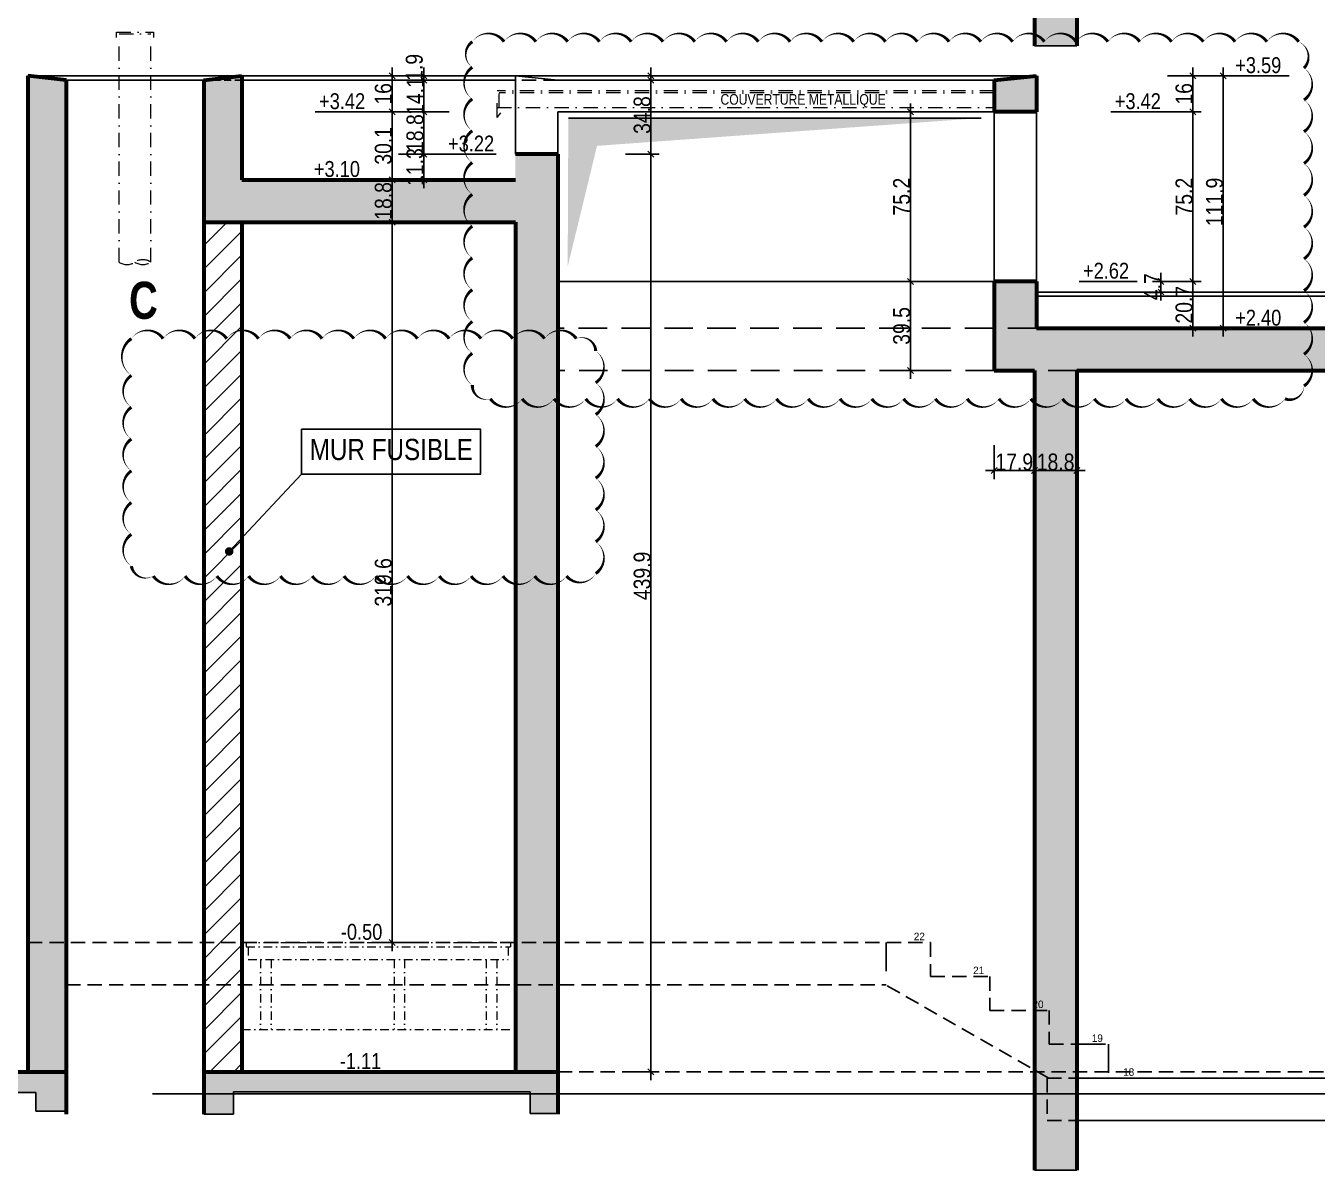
# Model space of a CAD drawing. Header units: millimetres. Extents: x 27344 to 33753, y -41751 to -37578.
# Drawn here: x 28506 to 29651, y -39749 to -38733 of the extents above; entities that cross this region are included whole.
import ezdxf
from ezdxf.enums import TextEntityAlignment as Align

# ---------------------------------------------------------------- set-up
doc = ezdxf.new("R2010")
doc.units = ezdxf.units.MM
doc.linetypes.add('CACHEX2', pattern=[19.05, 12.7, -6.35])
doc.linetypes.add('TIRETPTX2', pattern=[50.8, 25.4, -12.7, 0, -12.7])
for name, color, linetype in [('01_cote_gen', 4, 'Continuous'), ('01_linteaux', 2, 'Continuous'), ('01_murs_sup', 2, 'CACHEX2'), ('01_poch_BN', 9, 'Continuous'), ('01_poch_murs', 253, 'Continuous'), ('01_texte', 230, 'Continuous'), ('AA_COTES', 2, 'Continuous')]:
    doc.layers.add(name, color=color, linetype=linetype)
doc.layers.add('01_murs_coup', color=5, linetype='Continuous', lineweight=60)
doc.layers.add('01_tram_axes', color=2, linetype='TIRETPTX2', lineweight=9)
doc.styles.add('ARIAL NA', font='ARIALN.TTF')
doc.styles.add('Eurostile', font='')
doc.styles.add('impact', font='impact.ttf')
doc.styles.add('STYLE2', font='ARIALN.TTF')
doc.styles.get('Eurostile').set_extended_font_data('Eurostile')
doc.dimstyles.new('JB25', dxfattribs={"dimscale": 0.1, "dimtxt": 150, "dimasz": 15, "dimexe": 0.1, "dimexo": 0.1, "dimgap": 0.09, "dimtad": 1, "dimdec": 1, "dimlfac": 0.5, "dimdsep": 46, "dimtxsty": 'STYLE2', "dimblk1": 'BOND_G', "dimblk2": 'BOND_D', "dimsah": 1, "dimcen": 1.5, "dimdle": 0.01, "dimse1": 1, "dimse2": 1, "dimclrd": 4, "dimclre": 2, "dimclrt": 6, "dimazin": 2, "dimtfac": 2.333333, "dimtdec": 1, "dimtix": 1, "dimtmove": 2, "dimatfit": 3, "dimldrblk": 'BOND_G', "dimfxl": 1, "dimtolj": 1, "dimtzin": 0, "dimarcsym": 0})
pattern_1 = [(45, (9307.064, -2254.655), (-10.551801, 10.551801), [])]

# ---------------------------------------------------------------- blocks, each defined once
blk = doc.blocks.new('BOND_G')
at = {"layer": 'AA_COTES', "color": 0}
for p, q in [((0, -5), (0, 15)), ((5, 0), (-5, 0)), ((1.77, 1.77), (-1.77, -1.77))]:
    blk.add_line(p, q, dxfattribs=at)
blk = doc.blocks.new('BOND_D')
at = {"layer": 'AA_COTES', "color": 0}
for p, q in [((5, 0), (-5, 0)), ((-1.77, -1.77), (1.77, 1.77)), ((0, 5), (0, -15))]:
    blk.add_line(p, q, dxfattribs=at)
blk = doc.blocks.new('*D3660')
at = {"layer": '01_cote_gen', "color": 4, "lineweight": -2, "ltscale": 0.1, "transparency": 16777216}
blk.add_line((28362.8, -39659.8), (28362.8, -38779.2), dxfattribs=at)
at = {"layer": 'Defpoints', "color": 0, "ltscale": 0.1, "transparency": 16777216}
for p in [(28362.8, -38777.7), (28411.9, -38777.7), (28507.6, -39661.3)]:
    blk.add_point(p, dxfattribs=at)
at = {"layer": '01_cote_gen', "color": 4, "lineweight": -2, "ltscale": 0.1, "transparency": 16777216, "xscale": 1.5, "yscale": 1.5, "zscale": 1.5}
for name, p, rotation in [('BOND_D', (28362.8, -38777.7), 90), ('BOND_G', (28362.8, -39661.3), 270)]:
    blk.add_blockref(name, p, dxfattribs=dict(at, rotation=rotation))
at = {"layer": '01_cote_gen', "color": 6, "ltscale": 0.1, "transparency": 16777216, "insert": (28355.2, -39219.5), "char_height": 15, "attachment_point": 5, "rotation": 90, "style": 'STYLE2'}
blk.add_mtext('\\A1;441.8', dxfattribs=at)
blk = doc.blocks.new('*D3661')
at = {"layer": '01_cote_gen', "color": 4, "lineweight": -2, "ltscale": 0.1, "transparency": 16777216}
blk.add_line((28433.1, -39659.8), (28433.1, -39548.2), dxfattribs=at)
at = {"layer": 'Defpoints', "color": 0, "ltscale": 0.1, "transparency": 16777216}
for p in [(28433.1, -39546.7), (29002, -39546.7), (28449.5, -39661.3)]:
    blk.add_point(p, dxfattribs=at)
at = {"layer": '01_cote_gen', "color": 4, "lineweight": -2, "ltscale": 0.1, "transparency": 16777216, "xscale": 1.5, "yscale": 1.5, "zscale": 1.5}
for name, p, rotation in [('BOND_D', (28433.1, -39546.7), 90), ('BOND_G', (28433.1, -39661.3), 270)]:
    blk.add_blockref(name, p, dxfattribs=dict(at, rotation=rotation))
at = {"layer": '01_cote_gen', "color": 6, "ltscale": 0.1, "transparency": 16777216, "insert": (28425.4, -39604), "char_height": 15, "attachment_point": 5, "rotation": 90, "style": 'STYLE2'}
blk.add_mtext('\\A1;57.3', dxfattribs=at)
blk = doc.blocks.new('*D3663')
at = {"layer": '01_cote_gen', "color": 4, "lineweight": -2, "ltscale": 0.1, "transparency": 16777216}
blk.add_line((28419.1, -38868.4), (28419.1, -38779.2), dxfattribs=at)
at = {"layer": 'Defpoints', "color": 0, "ltscale": 0.1, "transparency": 16777216}
for p in [(28419.1, -38777.7), (28507.6, -38777.7), (28541.4, -38869.9)]:
    blk.add_point(p, dxfattribs=at)
at = {"layer": '01_cote_gen', "color": 4, "lineweight": -2, "ltscale": 0.1, "transparency": 16777216, "xscale": 1.5, "yscale": 1.5, "zscale": 1.5}
for name, p, rotation in [('BOND_D', (28419.1, -38777.7), 90), ('BOND_G', (28419.1, -38869.9), 270)]:
    blk.add_blockref(name, p, dxfattribs=dict(at, rotation=rotation))
at = {"layer": '01_cote_gen', "color": 6, "ltscale": 0.1, "transparency": 16777216, "insert": (28411.5, -38823.8), "char_height": 15, "attachment_point": 5, "rotation": 90, "style": 'STYLE2'}
blk.add_mtext('\\A1;46.1', dxfattribs=at)
blk = doc.blocks.new('*D3541')
at = {"layer": '01_cote_gen', "color": 4, "lineweight": -2, "ltscale": 0.1, "transparency": 16777216}
blk.add_line((28830.6, -39545.2), (28830.6, -38909), dxfattribs=at)
at = {"layer": 'Defpoints', "color": 0, "ltscale": 0.1, "transparency": 16777216}
for p in [(28830.6, -38907.5), (28876.5, -38907.5), (28876.5, -39546.7)]:
    blk.add_point(p, dxfattribs=at)
at = {"layer": '01_cote_gen', "color": 4, "lineweight": -2, "ltscale": 0.1, "transparency": 16777216, "xscale": 1.5, "yscale": 1.5, "zscale": 1.5}
for name, p, rotation in [('BOND_D', (28830.6, -38907.5), 90), ('BOND_G', (28830.6, -39546.7), 270)]:
    blk.add_blockref(name, p, dxfattribs=dict(at, rotation=rotation))
at = {"layer": '01_cote_gen', "color": 6, "ltscale": 0.1, "transparency": 16777216, "insert": (28822.9, -39227.1), "char_height": 15, "attachment_point": 5, "rotation": 90, "style": 'STYLE2'}
blk.add_mtext('\\A1;319.6', dxfattribs=at)
blk = doc.blocks.new('*D3542')
at = {"layer": '01_cote_gen', "color": 4, "lineweight": -2, "ltscale": 0.1, "transparency": 16777216}
blk.add_line((28830.6, -38906), (28830.6, -38871.4), dxfattribs=at)
at = {"layer": 'Defpoints', "color": 0, "ltscale": 0.1, "transparency": 16777216}
for p in [(28830.6, -38869.9), (28888.1, -38869.9), (28888.1, -38907.5)]:
    blk.add_point(p, dxfattribs=at)
at = {"layer": '01_cote_gen', "color": 4, "lineweight": -2, "ltscale": 0.1, "transparency": 16777216, "xscale": 1.5, "yscale": 1.5, "zscale": 1.5}
for name, p, rotation in [('BOND_D', (28830.6, -38869.9), 90), ('BOND_G', (28830.6, -38907.5), 270)]:
    blk.add_blockref(name, p, dxfattribs=dict(at, rotation=rotation))
at = {"layer": '01_cote_gen', "color": 6, "ltscale": 0.1, "transparency": 16777216, "insert": (28822.9, -38888.7), "char_height": 15, "attachment_point": 5, "rotation": 90, "style": 'STYLE2'}
blk.add_mtext('\\A1;18.8', dxfattribs=at)
blk = doc.blocks.new('*D3543')
at = {"layer": '01_cote_gen', "color": 4, "lineweight": -2, "ltscale": 0.1, "transparency": 16777216}
blk.add_line((29436.7, -39128), (29402.1, -39128), dxfattribs=at)
at = {"layer": 'Defpoints', "color": 0, "ltscale": 0.1, "transparency": 16777216}
for p in [(29400.6, -39086.3), (29438.2, -39086.3), (29400.6, -39128)]:
    blk.add_point(p, dxfattribs=at)
at = {"layer": '01_cote_gen', "color": 4, "lineweight": -2, "ltscale": 0.1, "transparency": 16777216, "xscale": 1.5, "yscale": 1.5, "zscale": 1.5, "rotation": 180}
blk.add_blockref('BOND_D', (29400.6, -39128), dxfattribs=at)
at = {"layer": '01_cote_gen', "color": 4, "lineweight": -2, "ltscale": 0.1, "transparency": 16777216, "xscale": 1.5, "yscale": 1.5, "zscale": 1.5}
blk.add_blockref('BOND_G', (29438.2, -39128), dxfattribs=at)
at = {"layer": '01_cote_gen', "color": 6, "ltscale": 0.1, "transparency": 16777216, "insert": (29419.4, -39120.4), "char_height": 15, "attachment_point": 5, "style": 'STYLE2'}
blk.add_mtext('\\A1;18.8', dxfattribs=at)
blk = doc.blocks.new('*D3664')
at = {"layer": '01_cote_gen', "color": 4, "lineweight": -2, "ltscale": 0.1, "transparency": 16777216}
blk.add_line((29399.1, -39128), (29366.3, -39128), dxfattribs=at)
at = {"layer": 'Defpoints', "color": 0, "ltscale": 0.1, "transparency": 16777216}
for p in [(29364.8, -39039.1), (29400.6, -39060.5), (29364.8, -39128)]:
    blk.add_point(p, dxfattribs=at)
at = {"layer": '01_cote_gen', "color": 4, "lineweight": -2, "ltscale": 0.1, "transparency": 16777216, "xscale": 1.5, "yscale": 1.5, "zscale": 1.5, "rotation": 180}
blk.add_blockref('BOND_D', (29364.8, -39128), dxfattribs=at)
at = {"layer": '01_cote_gen', "color": 4, "lineweight": -2, "ltscale": 0.1, "transparency": 16777216, "xscale": 1.5, "yscale": 1.5, "zscale": 1.5}
blk.add_blockref('BOND_G', (29400.6, -39128), dxfattribs=at)
at = {"layer": '01_cote_gen', "color": 6, "ltscale": 0.1, "transparency": 16777216, "insert": (29382.7, -39120.4), "char_height": 15, "attachment_point": 5, "style": 'STYLE2'}
blk.add_mtext('\\A1;17.9', dxfattribs=at)
blk = doc.blocks.new('*D3673')
at = {"layer": '01_cote_gen', "color": 4, "lineweight": -2, "ltscale": 0.1, "transparency": 16777216}
blk.add_line((29060.2, -38783), (29060.2, -39659.8), dxfattribs=at)
at = {"layer": 'Defpoints', "color": 0, "ltscale": 0.1, "transparency": 16777216}
for p in [(28977.6, -38781.5), (29025.7, -39661.3), (29060.2, -39661.3)]:
    blk.add_point(p, dxfattribs=at)
at = {"layer": '01_cote_gen', "color": 4, "lineweight": -2, "ltscale": 0.1, "transparency": 16777216, "xscale": 1.5, "yscale": 1.5, "zscale": 1.5}
for name, p, rotation in [('BOND_G', (29060.2, -38781.5), 90), ('BOND_D', (29060.2, -39661.3), 270)]:
    blk.add_blockref(name, p, dxfattribs=dict(at, rotation=rotation))
at = {"layer": '01_cote_gen', "color": 6, "ltscale": 0.1, "transparency": 16777216, "insert": (29052.6, -39221.4), "char_height": 15, "attachment_point": 5, "rotation": 90, "style": 'STYLE2'}
blk.add_mtext('\\A1;439.9', dxfattribs=at)
blk = doc.blocks.new('*D3674')
at = {"layer": '01_cote_gen', "color": 4, "lineweight": -2, "ltscale": 0.1, "transparency": 16777216}
blk.add_line((29060.2, -38779.2), (29060.2, -38845.8), dxfattribs=at)
at = {"layer": 'Defpoints', "color": 0, "ltscale": 0.1, "transparency": 16777216}
for p in [(29060.1, -38777.7), (29053.2, -38847.3), (29060.2, -38847.3)]:
    blk.add_point(p, dxfattribs=at)
at = {"layer": '01_cote_gen', "color": 4, "lineweight": -2, "ltscale": 0.1, "transparency": 16777216, "xscale": 1.5, "yscale": 1.5, "zscale": 1.5}
for name, p, rotation in [('BOND_G', (29060.2, -38777.7), 90), ('BOND_D', (29060.2, -38847.3), 270)]:
    blk.add_blockref(name, p, dxfattribs=dict(at, rotation=rotation))
at = {"layer": '01_cote_gen', "color": 6, "ltscale": 0.1, "transparency": 16777216, "insert": (29052.6, -38812.5), "char_height": 15, "attachment_point": 5, "rotation": 90, "style": 'STYLE2'}
blk.add_mtext('\\A1;34.8', dxfattribs=at)
blk = doc.blocks.new('*D3573')
at = {"layer": '01_cote_gen', "color": 4, "lineweight": -2, "ltscale": 0.1, "transparency": 16777216}
blk.add_line((29568.2, -38779.2), (29568.2, -39000), dxfattribs=at)
at = {"layer": 'Defpoints', "color": 0, "ltscale": 0.1, "transparency": 16777216}
for p in [(29519.9, -38777.7), (29528.6, -39001.5), (29568.2, -39001.5)]:
    blk.add_point(p, dxfattribs=at)
at = {"layer": '01_cote_gen', "color": 4, "lineweight": -2, "ltscale": 0.1, "transparency": 16777216, "xscale": 1.5, "yscale": 1.5, "zscale": 1.5}
for name, p, rotation in [('BOND_G', (29568.2, -38777.7), 90), ('BOND_D', (29568.2, -39001.5), 270)]:
    blk.add_blockref(name, p, dxfattribs=dict(at, rotation=rotation))
at = {"layer": '01_cote_gen', "color": 6, "ltscale": 0.1, "transparency": 16777216, "insert": (29560.5, -38889.6), "char_height": 15, "attachment_point": 5, "rotation": 90, "style": 'STYLE2'}
blk.add_mtext('\\A1;111.9', dxfattribs=at)
blk = doc.blocks.new('*D3711')
at = {"layer": '01_cote_gen', "color": 4, "lineweight": -2, "ltscale": 0.1, "transparency": 16777216}
blk.add_line((29541.1, -38779.2), (29541.1, -38808.2), dxfattribs=at)
at = {"layer": 'Defpoints', "color": 0, "ltscale": 0.1, "transparency": 16777216}
for p in [(29402.4, -38777.7), (29402.4, -38809.7), (29541.1, -38809.7)]:
    blk.add_point(p, dxfattribs=at)
at = {"layer": '01_cote_gen', "color": 4, "lineweight": -2, "ltscale": 0.1, "transparency": 16777216, "xscale": 1.5, "yscale": 1.5, "zscale": 1.5}
for name, p, rotation in [('BOND_G', (29541.1, -38777.7), 90), ('BOND_D', (29541.1, -38809.7), 270)]:
    blk.add_blockref(name, p, dxfattribs=dict(at, rotation=rotation))
at = {"layer": '01_cote_gen', "color": 6, "ltscale": 0.1, "transparency": 16777216, "insert": (29533.4, -38793.7), "char_height": 15, "attachment_point": 5, "rotation": 90, "style": 'STYLE2'}
blk.add_mtext('\\A1;16', dxfattribs=at)
blk = doc.blocks.new('*D3578')
at = {"layer": '01_cote_gen', "color": 4, "lineweight": -2, "ltscale": 0.1, "transparency": 16777216}
blk.add_line((29541.1, -38811.2), (29541.1, -38958.6), dxfattribs=at)
at = {"layer": 'Defpoints', "color": 0, "ltscale": 0.1, "transparency": 16777216}
for p in [(29519.9, -38809.7), (29402.4, -38960.1), (29541.1, -38960.1)]:
    blk.add_point(p, dxfattribs=at)
at = {"layer": '01_cote_gen', "color": 4, "lineweight": -2, "ltscale": 0.1, "transparency": 16777216, "xscale": 1.5, "yscale": 1.5, "zscale": 1.5}
for name, p, rotation in [('BOND_G', (29541.1, -38809.7), 90), ('BOND_D', (29541.1, -38960.1), 270)]:
    blk.add_blockref(name, p, dxfattribs=dict(at, rotation=rotation))
at = {"layer": '01_cote_gen', "color": 6, "ltscale": 0.1, "transparency": 16777216, "insert": (29533.4, -38884.9), "char_height": 15, "attachment_point": 5, "rotation": 90, "style": 'STYLE2'}
blk.add_mtext('\\A1;75.2', dxfattribs=at)
blk = doc.blocks.new('*D3579')
at = {"layer": '01_cote_gen', "color": 4, "lineweight": -2, "ltscale": 0.1, "transparency": 16777216}
blk.add_line((29541.1, -38961.6), (29541.1, -39000), dxfattribs=at)
at = {"layer": 'Defpoints', "color": 0, "ltscale": 0.1, "transparency": 16777216}
for p in [(29519.9, -38960.1), (29519.9, -39001.5), (29541.1, -39001.5)]:
    blk.add_point(p, dxfattribs=at)
at = {"layer": '01_cote_gen', "color": 4, "lineweight": -2, "ltscale": 0.1, "transparency": 16777216, "xscale": 1.5, "yscale": 1.5, "zscale": 1.5}
for name, p, rotation in [('BOND_G', (29541.1, -38960.1), 90), ('BOND_D', (29541.1, -39001.5), 270)]:
    blk.add_blockref(name, p, dxfattribs=dict(at, rotation=rotation))
at = {"layer": '01_cote_gen', "color": 6, "ltscale": 0.1, "transparency": 16777216, "insert": (29533.4, -38980.8), "char_height": 15, "attachment_point": 5, "rotation": 90, "style": 'STYLE2'}
blk.add_mtext('\\A1;20.7', dxfattribs=at)
blk = doc.blocks.new('*D3580')
at = {"layer": '01_cote_gen', "color": 4, "lineweight": -2, "ltscale": 0.1, "transparency": 16777216}
blk.add_line((28830.6, -38868.4), (28830.6, -38811.2), dxfattribs=at)
at = {"layer": 'Defpoints', "color": 0, "ltscale": 0.1, "transparency": 16777216}
for p in [(28830.6, -38809.7), (28977.6, -38809.7), (28865.8, -38869.9)]:
    blk.add_point(p, dxfattribs=at)
at = {"layer": '01_cote_gen', "color": 4, "lineweight": -2, "ltscale": 0.1, "transparency": 16777216, "xscale": 1.5, "yscale": 1.5, "zscale": 1.5}
for name, p, rotation in [('BOND_D', (28830.6, -38809.7), 90), ('BOND_G', (28830.6, -38869.9), 270)]:
    blk.add_blockref(name, p, dxfattribs=dict(at, rotation=rotation))
at = {"layer": '01_cote_gen', "color": 6, "ltscale": 0.1, "transparency": 16777216, "insert": (28822.9, -38839.8), "char_height": 15, "attachment_point": 5, "rotation": 90, "style": 'STYLE2'}
blk.add_mtext('\\A1;30.1', dxfattribs=at)
blk = doc.blocks.new('*D3581')
at = {"layer": '01_cote_gen', "color": 4, "lineweight": -2, "ltscale": 0.1, "transparency": 16777216}
blk.add_line((28830.6, -38808.2), (28830.6, -38779.2), dxfattribs=at)
at = {"layer": 'Defpoints', "color": 0, "ltscale": 0.1, "transparency": 16777216}
for p in [(28830.6, -38777.7), (28837.7, -38777.7), (28837.7, -38809.7)]:
    blk.add_point(p, dxfattribs=at)
at = {"layer": '01_cote_gen', "color": 4, "lineweight": -2, "ltscale": 0.1, "transparency": 16777216, "xscale": 1.5, "yscale": 1.5, "zscale": 1.5}
for name, p, rotation in [('BOND_D', (28830.6, -38777.7), 90), ('BOND_G', (28830.6, -38809.7), 270)]:
    blk.add_blockref(name, p, dxfattribs=dict(at, rotation=rotation))
at = {"layer": '01_cote_gen', "color": 6, "ltscale": 0.1, "transparency": 16777216, "insert": (28822.9, -38793.7), "char_height": 15, "attachment_point": 5, "rotation": 90, "style": 'STYLE2'}
blk.add_mtext('\\A1;16', dxfattribs=at)
blk = doc.blocks.new('*D3582')
at = {"layer": '01_cote_gen', "color": 4, "lineweight": -2, "ltscale": 0.1, "transparency": 16777216}
for p, q in [((28858.7, -38780), (28858.7, -38778.5)), ((28858.7, -38809.7), (28858.7, -38781.5)), ((28858.7, -38811.2), (28858.7, -38812.7))]:
    blk.add_line(p, q, dxfattribs=at)
at = {"layer": 'Defpoints', "color": 0, "ltscale": 0.1, "transparency": 16777216}
for p in [(28858.7, -38781.5), (28862.6, -38781.5), (28865.8, -38809.7)]:
    blk.add_point(p, dxfattribs=at)
at = {"layer": '01_cote_gen', "color": 4, "lineweight": -2, "ltscale": 0.1, "transparency": 16777216, "xscale": 1.5, "yscale": 1.5, "zscale": 1.5}
for name, p, rotation in [('BOND_D', (28858.7, -38781.5), 270), ('BOND_G', (28858.7, -38809.7), 90)]:
    blk.add_blockref(name, p, dxfattribs=dict(at, rotation=rotation))
at = {"layer": '01_cote_gen', "color": 6, "ltscale": 0.1, "transparency": 16777216, "insert": (28851.2, -38795.6), "char_height": 15, "attachment_point": 5, "rotation": 90, "style": 'STYLE2'}
blk.add_mtext('\\A1;14.1', dxfattribs=at)
blk = doc.blocks.new('*D3583')
at = {"layer": '01_cote_gen', "color": 4, "lineweight": -2, "ltscale": 0.1, "transparency": 16777216}
blk.add_line((28858.7, -38779.2), (28858.7, -38780), dxfattribs=at)
at = {"layer": 'Defpoints', "color": 0, "ltscale": 0.1, "transparency": 16777216}
for p in [(28858.7, -38781.5), (28867.4, -38777.7), (28867.4, -38781.5)]:
    blk.add_point(p, dxfattribs=at)
at = {"layer": '01_cote_gen', "color": 4, "lineweight": -2, "ltscale": 0.1, "transparency": 16777216, "xscale": 1.5, "yscale": 1.5, "zscale": 1.5}
for name, p, rotation in [('BOND_G', (28858.7, -38777.7), 90), ('BOND_D', (28858.7, -38781.5), 270)]:
    blk.add_blockref(name, p, dxfattribs=dict(at, rotation=rotation))
at = {"layer": '01_cote_gen', "color": 6, "ltscale": 0.1, "transparency": 16777216, "insert": (28850.4, -38770.2), "char_height": 15, "attachment_point": 5, "rotation": 90, "style": 'STYLE2'}
blk.add_mtext('\\A1;1.9', dxfattribs=at)
blk = doc.blocks.new('*D3712')
at = {"layer": '01_cote_gen', "color": 4, "lineweight": -2, "ltscale": 0.1, "transparency": 16777216}
blk.add_line((29290.5, -38811.2), (29290.5, -38958.6), dxfattribs=at)
at = {"layer": 'Defpoints', "color": 0, "ltscale": 0.1, "transparency": 16777216}
for p in [(29262.9, -38809.7), (29262.9, -38960.1), (29290.5, -38960.1)]:
    blk.add_point(p, dxfattribs=at)
at = {"layer": '01_cote_gen', "color": 4, "lineweight": -2, "ltscale": 0.1, "transparency": 16777216, "xscale": 1.5, "yscale": 1.5, "zscale": 1.5}
for name, p, rotation in [('BOND_G', (29290.5, -38809.7), 90), ('BOND_D', (29290.5, -38960.1), 270)]:
    blk.add_blockref(name, p, dxfattribs=dict(at, rotation=rotation))
at = {"layer": '01_cote_gen', "color": 6, "ltscale": 0.1, "transparency": 16777216, "insert": (29282.8, -38884.9), "char_height": 15, "attachment_point": 5, "rotation": 90, "style": 'STYLE2'}
blk.add_mtext('\\A1;75.2', dxfattribs=at)
blk = doc.blocks.new('*D3584')
at = {"layer": '01_cote_gen', "color": 4, "lineweight": -2, "ltscale": 0.1, "transparency": 16777216}
for p, q in [((29512.9, -38958.6), (29512.9, -38957.1)), ((29512.9, -38960.1), (29512.9, -38969.5)), ((29512.9, -38971), (29512.9, -38972.5))]:
    blk.add_line(p, q, dxfattribs=at)
at = {"layer": 'Defpoints', "color": 0, "ltscale": 0.1, "transparency": 16777216}
for p in [(29402.4, -38960.1), (29402.4, -38969.5), (29512.9, -38969.5)]:
    blk.add_point(p, dxfattribs=at)
at = {"layer": '01_cote_gen', "color": 4, "lineweight": -2, "ltscale": 0.1, "transparency": 16777216, "xscale": 1.5, "yscale": 1.5, "zscale": 1.5}
for name, p, rotation in [('BOND_G', (29512.9, -38960.1), 270), ('BOND_D', (29512.9, -38969.5), 90)]:
    blk.add_blockref(name, p, dxfattribs=dict(at, rotation=rotation))
at = {"layer": '01_cote_gen', "color": 6, "ltscale": 0.1, "transparency": 16777216, "insert": (29505.4, -38964.8), "char_height": 15, "attachment_point": 5, "rotation": 90, "style": 'STYLE2'}
blk.add_mtext('\\A1;4.7', dxfattribs=at)
blk = doc.blocks.new('*D3768')
at = {"layer": '01_poch_murs', "color": 4, "lineweight": -2, "ltscale": 0.1, "transparency": 16777216}
for p, q in [((28858.7, -38845.8), (28858.7, -38844.3)), ((28858.7, -38869.9), (28858.7, -38847.3)), ((28858.7, -38871.4), (28858.7, -38872.9))]:
    blk.add_line(p, q, dxfattribs=at)
at = {"layer": 'Defpoints', "color": 0, "ltscale": 0.1, "transparency": 16777216}
for p in [(28858.7, -38847.3), (28940, -38847.3), (28940, -38869.9)]:
    blk.add_point(p, dxfattribs=at)
at = {"layer": '01_poch_murs', "color": 4, "lineweight": -2, "ltscale": 0.1, "transparency": 16777216, "xscale": 1.5, "yscale": 1.5, "zscale": 1.5}
for name, p, rotation in [('BOND_D', (28858.7, -38847.3), 270), ('BOND_G', (28858.7, -38869.9), 90)]:
    blk.add_blockref(name, p, dxfattribs=dict(at, rotation=rotation))
at = {"layer": '01_poch_murs', "color": 6, "ltscale": 0.1, "transparency": 16777216, "insert": (28851, -38858.6), "char_height": 15, "attachment_point": 5, "rotation": 90, "style": 'STYLE2'}
blk.add_mtext('\\A1;11.3', dxfattribs=at)
blk = doc.blocks.new('*D3610')
at = {"layer": '01_poch_murs', "color": 4, "lineweight": -2, "ltscale": 0.1, "transparency": 16777216}
blk.add_line((28858.7, -38845.8), (28858.7, -38811.2), dxfattribs=at)
at = {"layer": 'Defpoints', "color": 0, "ltscale": 0.1, "transparency": 16777216}
for p in [(28858.7, -38809.7), (28879.9, -38809.7), (28879.9, -38847.3)]:
    blk.add_point(p, dxfattribs=at)
at = {"layer": '01_poch_murs', "color": 4, "lineweight": -2, "ltscale": 0.1, "transparency": 16777216, "xscale": 1.5, "yscale": 1.5, "zscale": 1.5}
for name, p, rotation in [('BOND_D', (28858.7, -38809.7), 90), ('BOND_G', (28858.7, -38847.3), 270)]:
    blk.add_blockref(name, p, dxfattribs=dict(at, rotation=rotation))
at = {"layer": '01_poch_murs', "color": 6, "ltscale": 0.1, "transparency": 16777216, "insert": (28851, -38828.5), "char_height": 15, "attachment_point": 5, "rotation": 90, "style": 'STYLE2'}
blk.add_mtext('\\A1;18.8', dxfattribs=at)
blk = doc.blocks.new('*D3769')
at = {"layer": '01_cote_gen', "color": 4, "lineweight": -2, "ltscale": 0.1, "transparency": 16777216}
blk.add_line((29290.5, -39037.6), (29290.5, -38961.6), dxfattribs=at)
at = {"layer": 'Defpoints', "color": 0, "ltscale": 0.1, "transparency": 16777216}
for p in [(29290.5, -38960.1), (29325.8, -38960.1), (29315, -39039.1)]:
    blk.add_point(p, dxfattribs=at)
at = {"layer": '01_cote_gen', "color": 4, "lineweight": -2, "ltscale": 0.1, "transparency": 16777216, "xscale": 1.5, "yscale": 1.5, "zscale": 1.5}
for name, p, rotation in [('BOND_D', (29290.5, -38960.1), 90), ('BOND_G', (29290.5, -39039.1), 270)]:
    blk.add_blockref(name, p, dxfattribs=dict(at, rotation=rotation))
at = {"layer": '01_cote_gen', "color": 6, "ltscale": 0.1, "transparency": 16777216, "insert": (29282.8, -38999.6), "char_height": 15, "attachment_point": 5, "rotation": 90, "style": 'STYLE2'}
blk.add_mtext('\\A1;39.5', dxfattribs=at)

msp = doc.modelspace()

# ---------------------------------------------------------------- hatches: boundary and pattern name
at = {"layer": '01_poch_BN', "ltscale": 0.1}
h = msp.add_hatch(color=256, dxfattribs=at)
h.dxf.hatch_style = 1
h.paths.add_polyline_path([(30107.5, -37977.89), (30077.42, -37981.65), (30077.42, -38009.85), (29720.22, -38009.85), (29720.22, -38047.45), (30077.42, -38047.45), (30107.5, -38047.45)])
h.paths.add_polyline_path([(30107.5, -38474.21), (30077.42, -38470.45), (30077.42, -38757.01), (30107.5, -38757.01), (30107.5, -38669.73)])
h.paths.add_polyline_path([(30133.82, -38611.45), (30111.26, -38607.69), (30111.26, -38669.73), (30133.82, -38669.73)])
h.paths.add_polyline_path([(30201.87, -38669.73), (30111.26, -38669.73), (30111.26, -38707.2), (30130.89, -38707.2), (30130.89, -38689.32), (30201.87, -38689.32)])
h.paths.add_polyline_path([(29754.03, -38675.37), (29400.55, -38675.37), (29400.55, -38751.05), (29438.15, -38751.05), (29438.15, -38712.97), (29754.03, -38712.97)])
h.paths.add_polyline_path([(29269.02, -38555.05), (28940.02, -38555.05), (28940.02, -38669.73), (28977.62, -38669.73), (28977.62, -38592.65), (29269.02, -38592.65)])
h.paths.add_polyline_path([(28977.62, -38669.73), (27505.58, -38669.73), (27505.58, -38707.2), (27529.36, -38707.2), (27529.36, -38686.69), (28953.89, -38686.69), (28953.89, -38706.25), (28977.62, -38706.25)])
h.paths.add_polyline_path([(28541.39, -38560.69), (28518.83, -38560.69), (28518.83, -38555.05), (28507.55, -38555.05), (28507.55, -38669.73), (28541.39, -38669.73)])
h.paths.add_polyline_path([(27535.66, -38406.53), (27505.58, -38402.77), (27505.58, -38669.73), (27535.66, -38669.73)])
h = msp.add_hatch(color=256, dxfattribs=at)
h.dxf.hatch_style = 1
h.paths.add_polyline_path([(28697.43, -38777.74), (28663.59, -38781.5), (28697.43, -38781.5)])
h.paths.add_polyline_path([(28541.39, -38781.5), (28507.55, -38777.74), (28507.55, -39546.66), (28541.39, -39546.66)])
h.paths.add_polyline_path([(28977.62, -38847.3), (28940.02, -38847.3), (28940.02, -38869.86), (28697.43, -38869.86), (28697.43, -38781.5), (28663.59, -38781.5), (28663.59, -38907.46), (28697.43, -38907.46), (28940.02, -38907.46), (28940.02, -39546.66), (28977.62, -39546.66)])
h = msp.add_hatch(color=256, dxfattribs=at)
h.dxf.hatch_style = 1
h.paths.add_polyline_path([(29402.43, -38777.74), (29364.83, -38781.5), (29364.83, -38809.7), (29402.43, -38809.7)])
h.paths.add_polyline_path([(30107.5, -38969.5), (30077.42, -38973.26), (30077.42, -39001.46), (29402.43, -39001.46), (29364.83, -39001.46), (29364.83, -39039.06), (29400.55, -39039.06), (29438.15, -39039.06), (30077.42, -39039.06), (30077.42, -39748.62), (30107.5, -39748.62), (30107.5, -39661.34), (30107.5, -39565.46)])
h.paths.add_polyline_path([(29402.43, -38960.1), (29364.83, -38960.1), (29364.83, -39001.46), (29402.43, -39001.46)])
h.paths.add_polyline_path([(29438.15, -39039.06), (29400.55, -39039.06), (29400.55, -39606.82), (29413.78, -39606.82), (29413.78, -39636.9), (29438.15, -39636.9)], flags=17)
h = msp.add_hatch(dxfattribs=at)
h.set_pattern_fill('ANSI31', color=256, scale=4.7)
h.set_pattern_definition(pattern_1)
h.paths.add_polyline_path([(28697.43, -38907.46), (28663.59, -38907.46), (28663.59, -39546.66), (28697.43, -39546.66)])
h = msp.add_hatch(color=256, dxfattribs=at)
h.dxf.hatch_style = 1
h.paths.add_polyline_path([(28541.39, -39546.66), (28507.55, -39546.66), (28507.55, -39661.34), (28541.39, -39661.34)])
h.paths.add_polyline_path([(28541.39, -39661.34), (28507.55, -39661.34), (27505.58, -39661.34), (27505.58, -39698.81), (27529.24, -39698.81), (27529.24, -39679.63), (28514.67, -39679.63), (28514.67, -39696.34), (28541.39, -39696.34)])
h.paths.add_polyline_path([(27535.66, -39398.14), (27505.58, -39394.38), (27505.58, -39661.34), (27535.66, -39661.34)])
h = msp.add_hatch(color=256, dxfattribs=at)
h.dxf.hatch_style = 1
h.paths.add_polyline_path([(29438.15, -39636.9), (29413.78, -39636.9), (29413.78, -39606.82), (29400.55, -39606.82), (29400.55, -39659.66), (29403.5, -39661.34), (29438.15, -39661.34)])
h.paths.add_polyline_path([(29438.15, -39666.98), (29411.9, -39666.98), (29411.9, -39704.58), (29438.15, -39704.58)], flags=17)
h.paths.add_polyline_path([(29438.15, -39704.58), (29411.9, -39704.58), (29411.9, -39666.98), (29413.37, -39666.98), (29403.5, -39661.34), (29400.55, -39661.34), (29400.55, -39748.62), (29438.15, -39748.62)])
h.paths.add_polyline_path([(29438.15, -39661.34), (29403.5, -39661.34), (29413.37, -39666.98), (29438.15, -39666.98)], flags=17)
h.paths.add_polyline_path([(28977.62, -39584.26), (28940.02, -39584.26), (28940.02, -39661.34), (28977.62, -39661.34)])
h.paths.add_polyline_path([(28977.62, -39546.66), (28940.02, -39546.66), (28940.02, -39584.26), (28977.62, -39584.26)])
h.paths.add_polyline_path([(28977.62, -39661.34), (28940.02, -39661.34), (28663.59, -39661.34), (28663.59, -39698.81), (28690.02, -39698.81), (28690.02, -39679.03), (28953.07, -39679.03), (28953.07, -39698.22), (28977.62, -39698.22)])
h = msp.add_hatch(dxfattribs=at)
h.set_pattern_fill('ANSI31', color=256, scale=4.7)
h.set_pattern_definition(pattern_1)
h.paths.add_polyline_path([(28697.43, -39546.66), (28663.59, -39546.66), (28663.59, -39584.26), (28697.43, -39584.26)])
h.paths.add_polyline_path([(28697.43, -39584.26), (28663.59, -39584.26), (28663.59, -39661.34), (28697.43, -39661.34)])

# ---------------------------------------------------------------- linework, layer by layer
at = {"layer": '01_linteaux', "ltscale": 0.1}
for p, q in [((28507.55, -38777.74), (29402.43, -38777.74)), ((28663.59, -38781.5), (28541.39, -38781.5)), ((28940.02, -38781.5), (28697.43, -38781.5)), ((28940.02, -38847.3), (28940.02, -38777.74)), ((28977.62, -38781.5), (28940.02, -38777.74)), ((29364.83, -38781.5), (28977.62, -38781.5)), ((28977.62, -38809.7), (29364.83, -38809.7)), ((28977.62, -38847.3), (28977.62, -38809.7)), ((29364.83, -38809.7), (29364.83, -38960.1)), ((29402.43, -38809.7), (29402.43, -38960.1)), ((28977.62, -38960.1), (29364.83, -38960.1)), ((30107.5, -38969.5), (29402.43, -38969.5)), ((30077.42, -38973.26), (29402.43, -38973.26)), ((29438.15, -39666.98), (29707.03, -39666.98)), ((29438.15, -39704.58), (29707.03, -39704.58))]:
    msp.add_line(p, q, dxfattribs=at)
at = {"layer": '01_murs_coup'}
for p, q in [((29400.55, -38675.37), (29400.55, -38751.05)), ((29438.15, -38712.97), (29438.15, -38751.05)), ((28507.55, -38777.74), (28507.55, -39661.34)), ((28541.39, -38781.5), (28507.55, -38777.74)), ((28541.39, -38781.5), (28541.39, -39661.34)), ((28663.59, -38781.5), (28697.43, -38777.74)), ((28663.59, -38781.5), (28663.59, -39661.34)), ((28697.43, -38777.74), (28697.43, -38869.86)), ((29364.83, -38781.5), (29402.43, -38777.74)), ((29364.83, -38781.5), (29364.83, -38809.7)), ((29402.43, -38777.74), (29402.43, -38809.7)), ((29402.43, -38809.7), (29364.83, -38809.7)), ((28977.62, -38847.3), (28940.02, -38847.3)), ((28977.62, -38847.3), (28977.62, -39661.34)), ((28697.43, -38869.86), (28940.02, -38869.86)), ((28663.59, -38907.46), (28940.02, -38907.46)), ((28697.43, -38907.46), (28697.43, -39661.34)), ((28940.02, -38907.46), (28940.02, -39661.34)), ((29364.83, -38960.1), (29364.83, -39039.06)), ((29402.43, -38960.1), (29364.83, -38960.1)), ((29402.43, -38960.1), (29402.43, -39001.46)), ((29402.43, -39001.46), (29438.15, -39001.46)), ((29402.43, -39001.46), (30077.42, -39001.46)), ((29364.83, -39039.06), (29400.55, -39039.06)), ((29400.55, -39039.06), (29400.55, -39748.62)), ((29438.15, -39039.06), (29438.15, -39748.62)), ((29438.15, -39039.06), (30077.42, -39039.06)), ((29438.15, -39039.06), (29438.15, -39422.53)), ((27505.58, -39661.34), (28541.39, -39661.34)), ((28541.39, -39661.34), (28541.39, -39698.81)), ((28663.59, -39661.34), (28977.62, -39661.34)), ((28663.59, -39661.34), (28663.59, -39698.81)), ((28977.62, -39661.34), (28977.62, -39698.81))]:
    msp.add_line(p, q, dxfattribs=at)
at = {"layer": '01_murs_sup', "ltscale": 0.5}
msp.add_line((28697.43, -38781.5), (28663.59, -38781.5), dxfattribs=at)
at = {"layer": '01_murs_sup'}
for p, q in [((28977.62, -38781.5), (28940.02, -38781.5)), ((28507.55, -39546.66), (29308.5, -39546.66)), ((29308.5, -39546.66), (29308.5, -39576.74)), ((28541.39, -39584.26), (29269.02, -39584.26)), ((29413.37, -39666.98), (29269.02, -39584.5)), ((29308.5, -39576.74), (29361.14, -39576.74)), ((29361.14, -39576.74), (29361.14, -39606.82)), ((29361.14, -39606.82), (29413.78, -39606.82)), ((29413.78, -39606.82), (29413.78, -39636.9)), ((29413.78, -39636.9), (29438.15, -39636.9)), ((28977.62, -39661.34), (30077.42, -39661.34)), ((29411.9, -39666.98), (29438.15, -39666.98)), ((29411.9, -39666.98), (29411.9, -39704.58)), ((29411.9, -39704.58), (29438.15, -39704.58))]:
    msp.add_line(p, q, dxfattribs=at)
at = {"layer": '01_murs_sup', "ltscale": 2}
for p, q in [((29402.43, -39001.46), (28977.62, -39001.46)), ((29364.83, -39039.06), (28977.62, -39039.06)), ((29438.15, -39039.06), (29400.55, -39039.06)), ((29269.02, -39546.66), (29269.02, -39584.5)), ((29438.15, -39636.9), (29466.42, -39636.9)), ((29466.42, -39636.9), (29466.42, -39666.98))]:
    msp.add_line(p, q, dxfattribs=at)
at = {"layer": '01_poch_BN', "ltscale": 0.1}
for p, q in [((29438.15, -38751.05), (29400.55, -38751.05)), ((27529.24, -39679.63), (28514.67, -39679.63)), ((28514.67, -39679.63), (28514.67, -39696.34)), ((28690.02, -39698.81), (28690.02, -39679.03)), ((28690.02, -39679.03), (28953.07, -39679.03)), ((28953.07, -39679.03), (28953.07, -39698.22)), ((28514.67, -39696.34), (28541.39, -39696.34)), ((28663.59, -39698.81), (28690.02, -39698.81)), ((28953.07, -39698.22), (28977.62, -39698.22)), ((29400.55, -39748.62), (29438.15, -39748.62))]:
    msp.add_line(p, q, dxfattribs=at)
at = {"layer": '01_poch_murs', "ltscale": 0.1}
msp.add_line((28987.04, -38815.15), (29353.29, -38815.15), dxfattribs=at)
for points in [[(28986.47, -38946.96), (28987.04, -38815.15), (29012.48, -38839.83)], [(28987.04, -38841.67), (28987.04, -38815.15), (29353.29, -38815.15)]]:
    msp.add_solid(points, dxfattribs=at)
at = {"layer": '01_texte'}
for p, q in [((29575.2, -38777.74), (29626.76, -38777.74)), ((28762.32, -38809.7), (28824.08, -38809.7)), ((29468.35, -38809.7), (29519.91, -38809.7)), ((28876.76, -38847.3), (28923.14, -38847.3)), ((29440.15, -38960.1), (29491.71, -38960.1)), ((28750.42, -39131.21), (28686.11, -39199.7)), ((30013.93, -39680.98), (28618.03, -39680.98))]:
    msp.add_line(p, q, dxfattribs=at)
for points in [[(28901.83, -38747.46, 0, 2.82, -0.5205671), (28930.03, -38747.46, 0, 2.82, -0.5205671), (28958.23, -38747.46, 0, 2.82, -0.5205671), (28986.43, -38747.46, 0, 2.82, -0.5205671), (29014.63, -38747.46, 0, 2.82, -0.5205671), (29042.83, -38747.46, 0, 2.82, -0.5205671), (29071.03, -38747.46, 0, 2.82, -0.5205671), (29099.23, -38747.46, 0, 2.82, -0.5205671), (29127.43, -38747.46, 0, 2.82, -0.5205671), (29155.63, -38747.46, 0, 2.82, -0.5205671), (29183.83, -38747.46, 0, 2.82, -0.5205671), (29212.03, -38747.46, 0, 2.82, -0.5205671), (29240.23, -38747.46, 0, 2.82, -0.5205671), (29268.43, -38747.46, 0, 2.82, -0.5205671), (29296.63, -38747.46, 0, 2.82, -0.5205671), (29324.83, -38747.46, 0, 2.82, -0.5205671), (29353.03, -38747.46, 0, 2.82, -0.5205671), (29381.23, -38747.46, 0, 2.82, -0.5205671), (29409.43, -38747.46, 0, 2.82, -0.5205671), (29437.63, -38747.46, 0, 2.82, -0.5205671), (29465.83, -38747.46, 0, 2.82, -0.5205671), (29494.03, -38747.46, 0, 2.82, -0.5205671), (29522.23, -38747.46, 0, 2.82, -0.5205671), (29550.43, -38747.46, 0, 2.82, -0.5205671), (29578.63, -38747.46, 0, 2.82, -0.5205671), (29606.83, -38747.46, 0, 2.82, -0.5205671), (29635.03, -38747.46, 0, 2.82, -0.5205671), (29639.77, -38770.92, 0, 2.82, -0.5205671), (29639.77, -38799.12, 0, 2.82, -0.5205671), (29639.77, -38827.32, 0, 2.82, -0.5205671), (29639.77, -38855.52, 0, 2.82, -0.5205671), (29639.77, -38883.72, 0, 2.82, -0.5205671), (29639.77, -38911.92, 0, 2.82, -0.5205671), (29639.77, -38940.12, 0, 2.82, -0.5205671), (29639.77, -38968.32, 0, 2.82, -0.5205671), (29639.77, -38996.52, 0, 2.82, -0.5205671), (29639.77, -39024.72, 0, 2.82, -0.5205671), (29639.77, -39052.92, 0, 2.82, -0.5205671), (29622.88, -39064.23, 0, 2.82, -0.5205671), (29594.68, -39064.23, 0, 2.82, -0.5205671), (29566.48, -39064.23, 0, 2.82, -0.5205671), (29538.28, -39064.23, 0, 2.82, -0.5205671), (29510.08, -39064.23, 0, 2.82, -0.5205671), (29481.88, -39064.23, 0, 2.82, -0.5205671), (29453.68, -39064.23, 0, 2.82, -0.5205671), (29425.48, -39064.23, 0, 2.82, -0.5205671), (29397.28, -39064.23, 0, 2.82, -0.5205671), (29369.08, -39064.23, 0, 2.82, -0.5205671), (29340.88, -39064.23, 0, 2.82, -0.5205671), (29312.68, -39064.23, 0, 2.82, -0.5205671), (29284.48, -39064.23, 0, 2.82, -0.5205671), (29256.28, -39064.23, 0, 2.82, -0.5205671), (29228.08, -39064.23, 0, 2.82, -0.5205671), (29199.88, -39064.23, 0, 2.82, -0.5205671), (29171.68, -39064.23, 0, 2.82, -0.5205671), (29143.48, -39064.23, 0, 2.82, -0.5205671), (29115.28, -39064.23, 0, 2.82, -0.5205671), (29087.08, -39064.23, 0, 2.82, -0.5205671), (29058.88, -39064.23, 0, 2.82, -0.5205671), (29030.68, -39064.23, 0, 2.82, -0.5205671), (29002.48, -39064.23, 0, 2.82, -0.5205671), (28974.28, -39064.23, 0, 2.82, -0.5205671), (28946.08, -39064.23, 0, 2.82, -0.5205671), (28917.88, -39064.23, 0, 2.82, -0.5205671), (28901.83, -39052.08, 0, 2.82, -0.5205671), (28901.83, -39023.88, 0, 2.82, -0.5205671), (28901.83, -38995.68, 0, 2.82, -0.5205671), (28901.83, -38967.48, 0, 2.82, -0.5205671), (28901.83, -38939.28, 0, 2.82, -0.5205671), (28901.83, -38911.08, 0, 2.82, -0.5205671), (28901.83, -38882.88, 0, 2.82, -0.5205671), (28901.83, -38854.68, 0, 2.82, -0.5205671), (28901.83, -38826.48, 0, 2.82, -0.5205671), (28901.83, -38798.28, 0, 2.82, -0.5205671), (28901.83, -38770.08, 0, 2.82, -0.5205671)], [(28599.33, -39010.88, 0, 2.82, -0.5205671), (28627.53, -39010.88, 0, 2.82, -0.5205671), (28655.73, -39010.88, 0, 2.82, -0.5205671), (28683.93, -39010.88, 0, 2.82, -0.5205671), (28712.13, -39010.88, 0, 2.82, -0.5205671), (28740.33, -39010.88, 0, 2.82, -0.5205671), (28768.53, -39010.88, 0, 2.82, -0.5205671), (28796.73, -39010.88, 0, 2.82, -0.5205671), (28824.93, -39010.88, 0, 2.82, -0.5205671), (28853.13, -39010.88, 0, 2.82, -0.5205671), (28881.33, -39010.88, 0, 2.82, -0.5205671), (28909.53, -39010.88, 0, 2.82, -0.5205671), (28937.73, -39010.88, 0, 2.82, -0.5205671), (28965.93, -39010.88, 0, 2.82, -0.5205671), (28994.13, -39010.88, 0, 2.82, -0.5205671), (29011.33, -39021.88, 0, 2.82, -0.5205671), (29011.33, -39050.08, 0, 2.82, -0.5205671), (29011.33, -39078.28, 0, 2.82, -0.5205671), (29011.33, -39106.48, 0, 2.82, -0.5205671), (29011.33, -39134.68, 0, 2.82, -0.5205671), (29011.33, -39162.88, 0, 2.82, -0.5205671), (29011.33, -39191.08, 0, 2.82, -0.5205671), (29011.33, -39219.28, 0, 2.82, -0.5205671), (28985.35, -39221.5, 0, 2.82, -0.5205671), (28957.15, -39221.5, 0, 2.82, -0.5205671), (28928.95, -39221.5, 0, 2.82, -0.5205671), (28900.75, -39221.5, 0, 2.82, -0.5205671), (28872.55, -39221.5, 0, 2.82, -0.5205671), (28844.35, -39221.5, 0, 2.82, -0.5205671), (28816.15, -39221.5, 0, 2.82, -0.5205671), (28787.95, -39221.5, 0, 2.82, -0.5205671), (28759.75, -39221.5, 0, 2.82, -0.5205671), (28731.55, -39221.5, 0, 2.82, -0.5205671), (28703.35, -39221.5, 0, 2.82, -0.5205671), (28675.15, -39221.5, 0, 2.82, -0.5205671), (28646.95, -39221.5, 0, 2.82, -0.5205671), (28618.75, -39221.5, 0, 2.82, -0.5205671), (28599.33, -39212.73, 0, 2.82, -0.5205671), (28599.33, -39184.53, 0, 2.82, -0.5205671), (28599.33, -39156.33, 0, 2.82, -0.5205671), (28599.33, -39128.13, 0, 2.82, -0.5205671), (28599.33, -39099.93, 0, 2.82, -0.5205671), (28599.33, -39071.73, 0, 2.82, -0.5205671), (28599.33, -39043.53, 0, 2.82, -0.5205671)]]:
    msp.add_lwpolyline(points, format="xyseb", close=True, dxfattribs=at)
msp.add_lwpolyline([(28750.42, -39091.18), (28909.07, -39091.18), (28909.07, -39131.21), (28750.42, -39131.21)], close=True, dxfattribs=at)
at = {"layer": '01_texte', "const_width": 3.76}
msp.add_lwpolyline([(28684.23, -39199.7, 1), (28687.99, -39199.7, 1)], format="xyb", close=True, dxfattribs=at)
at = {"layer": '01_tram_axes', "ltscale": 0.5}
for p, q in [((28586.26, -38743.82), (28586.26, -38738.84)), ((28586.26, -38738.84), (28619, -38738.84)), ((28619, -38738.84), (28619, -38743.82)), ((28588.39, -38943), (28588.39, -38740.38)), ((28588.39, -38740.38), (28616.59, -38740.38)), ((28616.59, -38943), (28616.59, -38740.38)), ((29364.83, -38790.9), (28923.88, -38790.9)), ((28923.88, -38814.79), (28923.88, -38790.9)), ((29364.83, -38792.78), (28925.76, -38792.78)), ((28925.76, -38805.94), (28925.76, -38792.78)), ((28923.88, -38805.94), (29364.83, -38805.94)), ((28923.88, -38814.79), (28927.19, -38810.66))]:
    msp.add_line(p, q, dxfattribs=at)
at = {"layer": '01_tram_axes', "ltscale": 0.3}
for p, q in [((28701.19, -39546.66), (28701.19, -39550.42)), ((28701.19, -39546.66), (28935.58, -39546.66)), ((28701.19, -39550.42), (28935.58, -39550.42)), ((28703.07, -39550.42), (28703.07, -39561.7)), ((28933.7, -39550.42), (28933.7, -39561.7)), ((28935.58, -39546.66), (28935.58, -39550.42)), ((28703.07, -39561.7), (28933.7, -39561.7)), ((28713.95, -39561.7), (28713.95, -39623.74)), ((28723.35, -39561.7), (28723.35, -39623.74)), ((28832.39, -39561.7), (28832.39, -39623.74)), ((28841.79, -39561.7), (28841.79, -39623.74)), ((28914.1, -39561.7), (28914.1, -39623.74)), ((28923.5, -39561.7), (28923.5, -39623.74)), ((28697.43, -39623.74), (28940.02, -39623.74))]:
    msp.add_line(p, q, dxfattribs=at)
at = {"layer": '01_tram_axes', "ltscale": 0.5}
for centre, start, end in [((28595.44, -38932.76), 235.45613, 304.54387), ((28609.54, -38953.24), 55.45613, 124.54387), ((28609.54, -38932.76), 235.45613, 304.54387)]:
    msp.add_arc(centre, 12.43, start, end, dxfattribs=at)

# ---------------------------------------------------------------- texts
at = {"layer": '01_linteaux', "style": 'Eurostile'}
for s, p in [('22', (29293.55, -39544.6)), ('21', (29346.19, -39574.68)), ('20', (29398.83, -39604.76)), ('19', (29451.47, -39634.84)), ('18', (29479.3, -39664.92))]:
    msp.add_text(s, height=6.632, rotation=0, dxfattribs=at).set_placement(p)
at = {"layer": '01_texte', "style": 'ARIAL NA'}
for s, height, p in [('+3.59', 14.1, (29578.76, -38775.28)), ('+3.42', 14.1, (28765.87, -38807.24)), ('COUVERTURE METALLIQUE', 9.4, (29122.04, -38803.31)), ('+3.42', 14.1, (29471.9, -38807.24)), ('+3.22', 14.1, (28880.32, -38844.84)), ('+3.10', 14.1, (28761.29, -38867.4)), ('+2.62', 14.1, (29443.7, -38957.64)), ('+2.40', 14.1, (29578.76, -38999.33)), ('MUR FUSIBLE', 18.8, (28757.52, -39118.61)), ('-0.50', 14.1, (28785.18, -39544.2)), ('-1.11', 14.1, (28784.21, -39658.88))]:
    msp.add_text(s, height=height, dxfattribs=at).set_placement(p)
at = {"layer": '01_texte', "style": 'impact'}
msp.add_text('C', height=32.9, dxfattribs=at).set_placement((28610.01, -38976.84), align=Align.MIDDLE)

# ---------------------------------------------------------------- dimensions: what is measured, and where the dimension line sits
at = {"layer": '01_cote_gen', "ltscale": 0.1}
dim = msp.add_linear_dim(base=(28858.72, -38781.5), p1=(28867.4, -38777.74), p2=(28867.4, -38781.5), angle=90, dimstyle='JB25', dxfattribs=at)
dim.commit()
dim.dimension.update_dxf_attribs({"geometry": '*D3583', "text_midpoint": (28850.38, -38770.18), "dimtype": 160})
for base, p1, p2, picture, middle in [((28362.84, -38777.74), (28507.55, -39661.34), (28411.85, -38777.74), '*D3660', (28355.17, -39219.54)), ((28419.13, -38777.74), (28541.39, -38869.86), (28507.55, -38777.74), '*D3663', (28411.46, -38823.8)), ((28830.6, -38777.74), (28837.65, -38809.7), (28837.65, -38777.74), '*D3581', (28822.93, -38793.72)), ((29060.22, -38847.3), (29060.09, -38777.74), (29053.17, -38847.3), '*D3674', (29052.56, -38812.52)), ((29541.06, -38809.7), (29402.43, -38777.74), (29402.43, -38809.7), '*D3711', (29533.39, -38793.72)), ((29568.15, -39001.46), (29519.91, -38777.74), (29528.59, -39001.46), '*D3573', (29560.48, -38889.6)), ((28858.72, -38781.5), (28865.77, -38809.7), (28862.62, -38781.5), '*D3582', (28851.18, -38795.6)), ((29060.22, -39661.34), (28977.62, -38781.5), (29025.73, -39661.34), '*D3673', (29052.56, -39221.42)), ((28830.6, -38809.7), (28865.79, -38869.86), (28977.62, -38809.7), '*D3580', (28822.93, -38839.78)), ((29290.51, -38960.1), (29262.91, -38809.7), (29262.91, -38960.1), '*D3712', (29282.84, -38884.9)), ((29541.06, -38960.1), (29519.91, -38809.7), (29402.43, -38960.1), '*D3578', (29533.39, -38884.9)), ((28830.6, -38869.86), (28888.1, -38907.46), (28888.1, -38869.86), '*D3542', (28822.93, -38888.66)), ((28830.6, -38907.46), (28876.46, -39546.66), (28876.46, -38907.46), '*D3541', (28822.93, -39227.06)), ((29290.51, -38960.1), (29315.01, -39039.06), (29325.84, -38960.1), '*D3769', (29282.84, -38999.58)), ((29512.93, -38969.5), (29402.43, -38960.1), (29402.43, -38969.5), '*D3584', (29505.42, -38964.8)), ((29541.06, -39001.46), (29519.91, -38960.1), (29519.91, -39001.46), '*D3579', (29533.39, -38980.78)), ((28433.09, -39546.66), (28449.45, -39661.34), (29001.99, -39546.66), '*D3661', (28425.42, -39604))]:
    dim = msp.add_linear_dim(base=base, p1=p1, p2=p2, angle=90, dimstyle='JB25', dxfattribs=at)
    dim.commit()
    dim.dimension.update_dxf_attribs({"geometry": picture, "text_midpoint": middle})
for base, p1, p2, picture, middle in [((29364.83, -39128.04), (29400.55, -39060.54), (29364.83, -39039.06), '*D3664', (29382.69, -39120.37)), ((29400.55, -39128.04), (29438.15, -39086.33), (29400.55, -39086.33), '*D3543', (29419.35, -39120.37))]:
    dim = msp.add_linear_dim(base=base, p1=p1, p2=p2, dimstyle='JB25', dxfattribs=at)
    dim.commit()
    dim.dimension.update_dxf_attribs({"geometry": picture, "text_midpoint": middle})
at = {"layer": '01_poch_murs', "ltscale": 0.1}
for base, p1, p2, picture, middle in [((28858.72, -38809.7), (28879.87, -38847.3), (28879.87, -38809.7), '*D3610', (28851.05, -38828.5)), ((28858.72, -38847.3), (28940.02, -38869.86), (28940.02, -38847.3), '*D3768', (28851.05, -38858.58))]:
    dim = msp.add_linear_dim(base=base, p1=p1, p2=p2, angle=90, dimstyle='JB25', dxfattribs=at)
    dim.commit()
    dim.dimension.update_dxf_attribs({"geometry": picture, "text_midpoint": middle})

doc.saveas('drawing.dxf')
